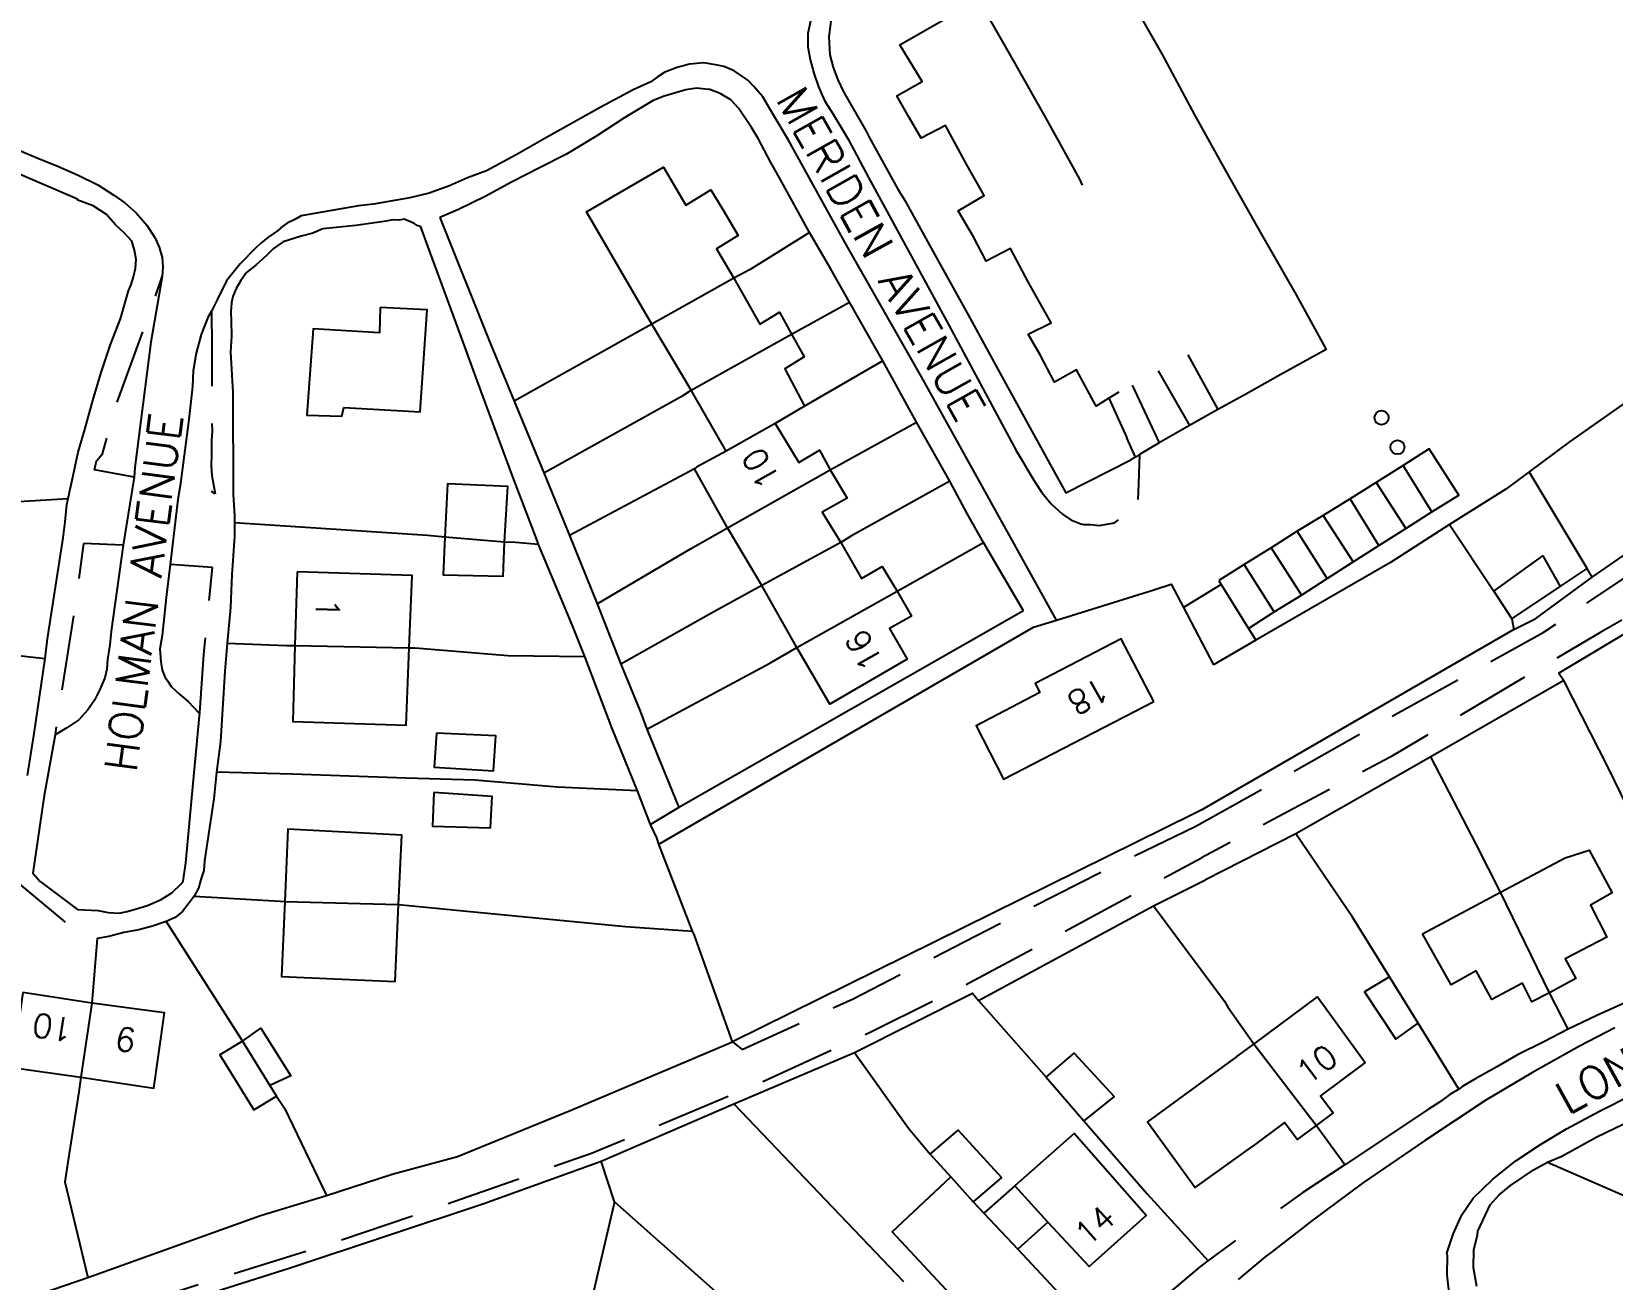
# Model space of a CAD drawing. Extents: x 441020 to 630336, y 432046 to 448236.
# Drawn here: x 628857 to 628990.7, y 447822.7 to 447928.3 of the extents above; entities that cross this region are included whole.
import ezdxf
from ezdxf.enums import TextEntityAlignment as Align

# ---------------------------------------------------------------- set-up
doc = ezdxf.new("R2010")
doc.units = 0
doc.linetypes.add('HIDDEN', pattern=[9.525, 6.35, -3.175])
doc.layers.get('0').update_dxf_attribs({"color": 222, "linetype": 'CONTINUOUS'})
for name, color, linetype in [('BUILDOUT', 8, 'CONTINUOUS'), ('BUILDTXT', 8, 'CONTINUOUS'), ('GENLINE', 8, 'CONTINUOUS'), ('GENPECK', 8, 'HIDDEN'), ('POINT', 8, 'CONTINUOUS'), ('ROAD', 7, 'CONTINUOUS'), ('ROADTXT', 7, 'CONTINUOUS')]:
    doc.layers.add(name, color=color, linetype=linetype)
doc.styles.get("Standard").update_dxf_attribs({"font": 'simplex'})

# ---------------------------------------------------------------- blocks, each defined once
blk = doc.blocks.new('CIRCLE')
blk.add_circle((0, 0), 0.299)

msp = doc.modelspace()

# ---------------------------------------------------------------- linework, layer by layer
at = {"layer": 'BUILDOUT', "flags": 128}
for points in [[(628948.99, 447897.82), (628948.14, 447897.31), (628947.06, 447896.66), (628945.4, 447899.72), (628943.55, 447898.68), (628942.33, 447901), (628941.31, 447902.75), (628943.27, 447903.71), (628941.34, 447907.12), (628939.82, 447910), (628937.77, 447908.93), (628936.7, 447910.97), (628935.39, 447913.18), (628937.6, 447914.48), (628936.13, 447917.06), (628934.31, 447920.4), (628932.27, 447919.33), (628931.25, 447921.07), (628930.21, 447922.92), (628932.34, 447924.11), (628930.46, 447927.23), (628937.1, 447931.05), (628940.04, 447925.89), (628942.86, 447920.9), (628945.66, 447915.87), (628945.88, 447915.34)], [(628915.75, 447892.83), (628912.8, 447897.99), (628909.47, 447903.6), (628906.69, 447908.39), (628903.93, 447913.08), (628910.46, 447916.88), (628912.36, 447913.66), (628914.46, 447914.95), (628915.47, 447913.3), (628916.77, 447911.09), (628914.94, 447909.95), (628916.4, 447907.47), (628918.61, 447903.6), (628920.26, 447904.6), (628921.3, 447902.75), (628922.36, 447900.81), (628920.71, 447899.8), (628922.38, 447896.65)], [(628886.47, 447905), (628886.44, 447902.86), (628880.8, 447903.18), (628880.27, 447895.88), (628883.23, 447895.79), (628883.4, 447896.53), (628889.87, 447896.16), (628890.47, 447904.8), (628886.47, 447905)], [(628922.38, 447896.65), (628919.9, 447895.19), (628915.75, 447892.83), (628913.25, 447891.47)], [(628919.9, 447895.19), (628921.91, 447891.89), (628923.66, 447892.91), (628924.56, 447891.25), (628926, 447888.86), (628923.87, 447887.67), (628925.45, 447885.11), (628927.21, 447882.07), (628928.95, 447883.09), (628930.24, 447880.98), (628931.43, 447878.86), (628929.59, 447877.82), (628931.06, 447875.24), (628924.52, 447871.43), (628921.74, 447876.22), (628918.78, 447881.48), (628915.88, 447886.35), (628913.07, 447891.34)], [(628879.47, 447882.63), (628879.26, 447876.4), (628879.08, 447869.97), (628888.68, 447869.64), (628888.94, 447876.19), (628889.18, 447882.32), (628879.47, 447882.63)], [(628951.94, 447871.66), (628949.19, 447876.95), (628941.91, 447873.17), (628942.31, 447872.4), (628936.9, 447869.59), (628939.23, 447865.08), (628951.94, 447871.66)], [(628888.02, 447854.48), (628888.31, 447860.33), (628878.67, 447860.86), (628878.43, 447854.72), (628878.14, 447848.37), (628887.76, 447847.95), (628888.02, 447854.48)], [(628974.69, 447852), (628981.28, 447855.51), (628986.76, 447858.41), (628988.77, 447859.07), (628990.73, 447855.46), (628988.89, 447854.42), (628990.28, 447851.72), (628986.75, 447849.88), (628987.65, 447848.21), (628985.43, 447847), (628983.94, 447846.23), (628983.15, 447847.82), (628980.55, 447846.44), (628979.21, 447848.85), (628977.09, 447847.66), (628974.69, 447852)], [(628856.24, 447847.02), (628855.34, 447840.67), (628861.16, 447839.87), (628867.32, 447838.94), (628868.23, 447845.29), (628862.08, 447846.13), (628856.24, 447847.02)], [(628958.97, 447841.6), (628960.4, 447842.66), (628965.79, 447846.67), (628969.82, 447841.09), (628966.06, 447838.28), (628967.12, 447836.85), (628965.69, 447835.78), (628964.07, 447834.58), (628963.01, 447836.02), (628960.31, 447834.01)], [(628958.97, 447841.6), (628951.41, 447836.09), (628955.45, 447830.51), (628960.31, 447834.01)], [(628940.19, 447830.65), (628942.97, 447827.58), (628946.48, 447823.84), (628951.3, 447828.15), (628945.19, 447835.09), (628940.19, 447830.65)], [(628943.94, 447821.56), (628938.97, 447816.92), (628929.81, 447826.77), (628934.78, 447831.41), (628936.67, 447829.31), (628937.55, 447828.35), (628940.43, 447825.3), (628943.94, 447821.56)]]:
    msp.add_lwpolyline(points, dxfattribs=at)
at = {"layer": 'GENLINE', "flags": 128}
for points in [[(628941.45, 447940.25), (628944.04, 447941.73), (628949.83, 447931.38), (628952.65, 447926.4), (628955.38, 447921.3), (628958.06, 447916.49), (628961.03, 447911.23), (628963.98, 447906.06), (628966.53, 447901.44), (628964.58, 447900.38), (628962.45, 447899.19), (628959.59, 447897.57), (628957.37, 447896.36), (628954.97, 447895.02), (628952.39, 447893.55), (628950.74, 447892.55), (628950.38, 447892.34), (628950, 447892.11)], [(628941.45, 447940.25), (628937.64, 447938.26), (628937.09, 447937.95), (628927.66, 447932.73), (628926.74, 447932.16), (628925.94, 447931.51), (628925.22, 447930.46), (628924.62, 447929.24), (628924.45, 447927.89), (628924.52, 447926.38), (628924.81, 447925.31), (628925.2, 447924.27), (628925.69, 447923.24), (628927.6, 447919.92), (628927.9, 447919.36), (628930.29, 447915.01), (628930.86, 447914.1), (628933.56, 447909.2), (628936.24, 447904.39), (628939.11, 447899.11), (628943.17, 447891.71), (628944.51, 447889.3), (628950, 447892.11)], [(628940.91, 447879.32), (628937.53, 447885.12), (628936.19, 447887.52), (628934.68, 447890.3), (628931.87, 447895.29), (628929.02, 447900.47), (628926.2, 447905.45), (628924.58, 447908.31), (628922.82, 447911.35), (628920.27, 447915.98), (628919.53, 447917.27), (628918.46, 447919.31), (628917.89, 447920.23), (628916.79, 447921.86), (628916.16, 447922.56), (628915.25, 447923.11), (628914.37, 447923.46), (628914.27, 447923.44), (628913.24, 447923.56), (628912.35, 447923.41), (628910.42, 447922.86), (628909.94, 447922.67), (628909.57, 447922.51), (628907.18, 447921.07), (628904.81, 447919.53), (628902.25, 447917.96), (628900.01, 447916.85), (628897.59, 447915.61), (628895.36, 447914.4), (628893.12, 447913.29), (628891.52, 447912.6)], [(628856.64, 447865.38), (628857.22, 447868.93), (628858.13, 447875.29), (628858.34, 447876.95), (628859.66, 447885.51), (628859.83, 447886.86), (628859.98, 447888.31), (628860.09, 447888.84), (628860.2, 447889.37), (628860.48, 447890.64), (628860.92, 447892.75), (628861.49, 447894.67), (628862.17, 447897.13), (628862.87, 447899.49), (628863.67, 447901.87), (628864.5, 447904.04), (628865.2, 447906.4), (628865.41, 447906.95), (628865.6, 447907.59), (628865.77, 447908.33), (628865.84, 447909.06), (628865.7, 447909.84), (628865.47, 447910.61), (628864.83, 447911.32), (628864.1, 447912), (628863.34, 447912.88), (628862.2, 447913.59), (628860.89, 447914.07), (628860.87, 447914.17), (628855.04, 447916.69)], [(628847.09, 447817.88), (628861.74, 447822.91), (628876.35, 447828.15), (628881.94, 447829.85), (628887.51, 447831.65), (628893.03, 447833.14), (628902.69, 447837.09), (628916.29, 447842.86), (628913.06, 447851.93), (628912.9, 447852.21), (628910.07, 447859.59), (628909.88, 447860.1), (628909.37, 447861.23), (628908.26, 447864.08), (628906.1, 447869.38), (628903.8, 447875.47), (628902.72, 447878.13), (628899.88, 447884.94), (628899.68, 447885.51), (628897.79, 447890.45), (628895.04, 447897.89), (628893.08, 447903.23), (628890.53, 447910.19), (628889.93, 447911.81), (628889.6, 447911.95), (628889.37, 447912.12), (628889.04, 447912.26), (628888.5, 447912.47), (628888.1, 447912.4), (628887.59, 447912.41), (628886.8, 447912.27), (628884.42, 447911.95), (628881.63, 447911.66), (628880.78, 447911.3), (628879.81, 447911.03), (628878.27, 447910.55), (628877.46, 447910), (628876.86, 447909.39), (628875.98, 447908.62), (628875.18, 447907.97), (628874.69, 447907.28), (628874.3, 447906.6), (628874.01, 447905.94), (628873.9, 447905.41), (628873.85, 447904.59), (628873.87, 447903.88), (628873.9, 447902.57), (628873.83, 447901.23), (628874.03, 447897.82), (628874.04, 447889.18), (628874.16, 447887.38), (628874.17, 447886.77), (628874.16, 447885.65), (628873.93, 447882.36), (628873.87, 447881.03), (628873.82, 447879.6), (628873.53, 447876.6), (628873.35, 447874.23), (628872.98, 447868.28), (628872.63, 447865.68), (628872.42, 447863.4), (628872.04, 447861), (628871.62, 447858.18), (628871.57, 447857.36), (628871.3, 447856.6), (628871.12, 447855.86), (628870.74, 447855.18), (628870.25, 447854.49), (628869.75, 447853.89), (628869.13, 447853.37), (628868.37, 447853.04), (628867.23, 447852.63), (628866.06, 447852.32), (628864.78, 447852.09), (628863.52, 447851.77), (628862.54, 447851.59), (628862.08, 447846.13)], [(628891.52, 447912.6), (628895.69, 447902.27), (628897.83, 447897.06), (628900.33, 447891.01), (628902.49, 447885.7), (628904.84, 447879.92), (628906.86, 447874.8), (628908.48, 447870.82), (628909.06, 447869.3), (628911.76, 447862.67)], [(628922.82, 447911.35), (628917.79, 447908.22), (628916.4, 447907.47), (628909.47, 447903.6), (628908.46, 447903.01), (628897.83, 447897.06)], [(628900.33, 447891.01), (628912.16, 447897.58), (628912.8, 447897.99), (628921.3, 447902.75), (628926.2, 447905.45)], [(628929.02, 447900.47), (628922.38, 447896.65)], [(628954.82, 447900.99), (628957.37, 447896.36)], [(628996.59, 447900.28), (628987.11, 447893.62), (628983.7, 447891.08), (628981.73, 447889.61), (628976.97, 447886.64), (628971.96, 447883.41), (628960.57, 447876.83), (628957, 447874.76)], [(628989.04, 447882.18), (629001.88, 447891.06), (628996.59, 447900.28)], [(628952.32, 447899.63), (628954.97, 447895.02)], [(628948.14, 447897.31), (628949.67, 447893.98)], [(628950.1, 447898.42), (628952.39, 447893.55)], [(628904.84, 447879.92), (628912.74, 447884.58), (628915.88, 447886.35), (628924.56, 447891.25), (628926.13, 447892.13), (628931.87, 447895.29)], [(628950.38, 447892.34), (628949.67, 447893.98)], [(628959.95, 447877.83), (628962.14, 447879.23), (628964.43, 447880.65), (628966.61, 447882.06), (628968.8, 447883.46), (628970.99, 447884.86), (628973.28, 447886.28), (628975.47, 447887.69), (628977.75, 447889.11), (628975.23, 447893.03), (628973.04, 447891.63), (628970.75, 447890.2), (628968.57, 447888.8), (628966.28, 447887.38), (628964.07, 447886.07), (628961.88, 447884.67), (628959.6, 447883.25), (628957.44, 447881.89)], [(628913.25, 447891.47), (628913.07, 447891.34), (628902.49, 447885.7)], [(628975.47, 447887.69), (628973.04, 447891.63)], [(628976.97, 447886.64), (628980.72, 447881), (628982.25, 447878.64), (628986.33, 447881.39), (628988.6, 447882.91), (628983.7, 447891.08)], [(628891.95, 447885.56), (628891.81, 447882.38), (628896.9, 447882.27), (628897, 447885.14), (628897.28, 447889.86), (628892.17, 447890.07), (628891.95, 447885.56)], [(628934.68, 447890.3), (628926.36, 447885.68), (628925.45, 447885.11), (628918.78, 447881.48), (628914.71, 447879.24), (628906.86, 447874.8)], [(629013.12, 447879.24), (629012.63, 447879.15), (629010.65, 447889.16), (628998.52, 447881.42), (628986.21, 447874.06), (628986.63, 447873.42), (628975.39, 447866.96), (628963.95, 447860.46), (628956.31, 447856.56)], [(628970.75, 447890.2), (628973.28, 447886.28)], [(628834.49, 447887.75), (628842.55, 447888.06), (628847.91, 447888.2), (628853.06, 447888.4), (628860.09, 447888.84)], [(628970.99, 447884.86), (628968.57, 447888.8)], [(628899.88, 447884.94), (628897.93, 447885.1), (628897, 447885.14), (628891.95, 447885.56), (628890.5, 447885.71), (628874.17, 447886.77)], [(628966.28, 447887.38), (628968.8, 447883.46)], [(628909.06, 447869.3), (628919.44, 447874.9), (628921.74, 447876.22), (628930.24, 447880.98), (628937.53, 447885.12)], [(628966.61, 447882.06), (628964.07, 447886.07)], [(628961.88, 447884.67), (628964.43, 447880.65)], [(628980.72, 447881), (628984.86, 447883.97), (628986.33, 447881.39)], [(628962.14, 447879.23), (628959.6, 447883.25)], [(628982.25, 447878.64), (628982.41, 447877.75), (628984.27, 447878.69), (628989.04, 447882.18), (628988.6, 447882.91)], [(628910.07, 447859.59), (628941.76, 447877.93), (628943.72, 447878.54), (628951.95, 447881.11)], [(628951.95, 447881.11), (628953.42, 447881.57), (628954.46, 447879.6), (628957, 447874.76)], [(628957.65, 447881.55), (628954.46, 447879.6)], [(628957.44, 447881.89), (628957.65, 447881.55), (628959.95, 447877.83), (628960.57, 447876.83)], [(628940.91, 447879.32), (628911.76, 447862.67)], [(628982.41, 447877.75), (628956, 447862.48), (628955.32, 447862.14)], [(628851.81, 447875.99), (628858.13, 447875.29)], [(628873.53, 447876.6), (628878.55, 447876.38), (628879.26, 447876.4), (628888.94, 447876.19), (628889.45, 447876.18), (628897.29, 447875.54), (628903.8, 447875.47)], [(628995.23, 447854.74), (628993.6, 447859.32), (628993.57, 447859.52), (628990.38, 447866.06), (628986.63, 447873.42)], [(628891.24, 447868.98), (628891.04, 447866.1), (628896.07, 447865.77), (628896.26, 447868.75), (628891.24, 447868.98)], [(628979.25, 447859.52), (628975.39, 447866.96)], [(628908.26, 447864.08), (628901.5, 447864.4), (628894.49, 447864.99), (628888.67, 447865.17), (628879.06, 447865.5), (628872.63, 447865.68)], [(628891.01, 447863.96), (628890.91, 447861.1), (628895.81, 447860.95), (628895.95, 447863.62), (628891.01, 447863.96)], [(628911.76, 447862.67), (628909.37, 447861.23)], [(628955.32, 447862.14), (628916.29, 447842.86)], [(628968.76, 447853.39), (628963.95, 447860.46)], [(628986.99, 447843.93), (628985.43, 447847), (628981.28, 447855.51), (628979.25, 447859.52)], [(628854.29, 447815.09), (628859.25, 447816.89), (628868.51, 447820.26), (628873.09, 447821.88), (628878.86, 447823.72), (628895.26, 447829.17), (628905.19, 447832.76), (628916.41, 447837.6), (628926.61, 447841.95), (628936.59, 447846.97), (628937.1, 447846.35), (628951.93, 447854.36), (628956.31, 447856.56)], [(628870.74, 447855.18), (628878.02, 447854.75), (628878.43, 447854.72), (628888.02, 447854.48), (628893.82, 447853.9), (628907.24, 447852.62), (628912.9, 447852.21)], [(628951.93, 447854.36), (628957.93, 447846.29), (628958.23, 447845.73)], [(628868.37, 447853.04), (628874.84, 447842.91), (628877.14, 447839.15), (628877.7, 447838.24), (628878.39, 447837.24), (628881.94, 447829.85)], [(628977.74, 447838.83), (628974.31, 447844.42), (628971.89, 447848.36), (628968.76, 447853.39)], [(628971.89, 447848.36), (628969.78, 447847.07), (628972.42, 447843.07), (628974.31, 447844.42)], [(628937.1, 447846.35), (628942.83, 447839.85), (628946.02, 447836.15), (628951.38, 447829.99), (628956.55, 447824.31)], [(628862.08, 447846.13), (628861.16, 447839.87), (628860.98, 447838.62), (628860.18, 447833.4), (628859.79, 447831), (628861.74, 447822.91)], [(628968.11, 447832.45), (628965.69, 447835.78), (628960.4, 447842.66), (628958.23, 447845.73)], [(628991.69, 447846.08), (628989.43, 447845.07), (628986.99, 447843.93), (628984.95, 447842.86), (628982.71, 447841.75), (628980.96, 447840.73), (628979.11, 447839.69), (628978.1, 447839.1), (628977.74, 447838.83), (628977, 447838.4), (628976.11, 447837.73), (628975.19, 447837.16), (628968.11, 447832.45), (628964.56, 447830.1), (628962.67, 447828.75)], [(628874.84, 447842.91), (628876.38, 447844), (628878.92, 447839.98), (628877.14, 447839.15)], [(628874.84, 447842.91), (628872.92, 447841.76), (628875.78, 447837.09), (628877.7, 447838.24)], [(628926.61, 447841.95), (628931.2, 447835.55), (628933.01, 447833.33), (628934.78, 447831.41)], [(628942.83, 447839.85), (628945.2, 447841.89), (628948.6, 447838.23), (628946.02, 447836.15)], [(628916.41, 447837.6), (628930.76, 447822.57)], [(628979.28, 447822.15), (628979, 447823.72), (628979.03, 447825.25), (628979.32, 447826.52), (628979.36, 447826.83), (628980.39, 447829.05), (628981.16, 447829.89), (628982.13, 447830.68), (628984.13, 447832.05), (628985.24, 447832.65), (628986.46, 447833.17), (628989.42, 447834.81), (628992.42, 447836.26)], [(628933.01, 447833.33), (628935.39, 447835.38), (628939.05, 447831.36), (628936.67, 447829.31)], [(628935.07, 447803.43), (628930.95, 447807.17), (628921.53, 447815.65), (628920.8, 447816.33), (628917.64, 447819.23), (628906.31, 447829.3), (628905.19, 447832.76)], [(628985.24, 447832.65), (628994.04, 447828.83), (628994.25, 447828.77), (628997.77, 447827.26), (628998.76, 447826.82), (629002.71, 447825.19), (629007.1, 447823.33), (629019.17, 447818.26)], [(628906.31, 447829.3), (628904.86, 447823.15), (628903.43, 447816.91)], [(628952.92, 447821.33), (628955.84, 447823.77), (628956.55, 447824.31), (628958.89, 447826.04)]]:
    msp.add_lwpolyline(points, dxfattribs=at)
at = {"layer": 'GENPECK', "flags": 128}
for points in [[(628955.51, 447861.09), (628969.73, 447869.1), (628984.9, 447877.48), (628996.96, 447885.61), (629006.24, 447892.24), (629010.1, 447895.67), (629032.74, 447916.34)], [(628865.66, 447890.64), (628862.3, 447891.26), (628862.47, 447892.01), (628862.98, 447892.6), (628864.23, 447896.99), (628866.9, 447904.27), (628868.03, 447907.62)], [(628872.2, 447904.7), (628872.23, 447901.66), (628872.24, 447898.21), (628872.24, 447895.36), (628872.28, 447894.56), (628872.22, 447893.74), (628872.21, 447892.62), (628872.19, 447891.6), (628872.23, 447890.79), (628872.51, 447889.22), (628872.17, 447889.46), (628869.55, 447889.91)], [(629034.8, 447897.31), (629009.13, 447889.7), (629003.84, 447886.33), (629000.67, 447884.14), (628997.31, 447881.92), (628994.01, 447879.91), (628989.76, 447877.53), (628971.94, 447866.95), (628955.98, 447858.43)], [(628950.74, 447892.55), (628950.66, 447890.09), (628950.6, 447888.76)], [(628943.25, 447888.37), (628944.21, 447887.52), (628944.91, 447887.04), (628945.78, 447886.69), (628946, 447886.62), (628946.61, 447886.63), (628947.33, 447886.55), (628948.61, 447886.78), (628948.97, 447887.05), (628949.49, 447887.55), (628949.81, 447888.01), (628950.34, 447888.51), (628950.6, 447888.76)], [(628864.75, 447884.89), (628861.38, 447885.01), (628860.82, 447880.74), (628858.97, 447868.84)], [(628871.23, 447870.71), (628871.57, 447875.64), (628872.3, 447882.98), (628868.7, 447883.26)], [(628916.29, 447842.86), (628917.12, 447842.19), (628926.51, 447846.5), (628935.91, 447851.32), (628948.11, 447857.54), (628955.51, 447861.09)], [(628526.99, 447672.99), (628532.63, 447677.25), (628533.89, 447678.18), (628549.86, 447689.45), (628561.08, 447697.23), (628573.63, 447705.45), (628583.01, 447711.58), (628594.13, 447718.73), (628608.02, 447726.89), (628622.19, 447734.58), (628634.98, 447740.92), (628642.83, 447744.75), (628650.6, 447748.46), (628659.73, 447752.52), (628671.93, 447757.63), (628679.13, 447760.53), (628683.81, 447762.18), (628689.4, 447763.88), (628694.94, 447765.27), (628699.35, 447766.77), (628704.38, 447768.17), (628710.45, 447770.06), (628726.37, 447775.32), (628752.4, 447784.31), (628790.62, 447797.29), (628794.87, 447798.55), (628798.47, 447799.39), (628814.03, 447803.88), (628827.08, 447807.62), (628839.04, 447811.17), (628855.59, 447816.95), (628869.16, 447821.69), (628872.92, 447822.87), (628882.83, 447825.95), (628892.12, 447829.12), (628897.95, 447831.17), (628904.36, 447833.42), (628917.98, 447839.09), (628928.12, 447843.74), (628936.33, 447847.83), (628947.82, 447854.04), (628955.98, 447858.43)], [(628855.44, 447857.24), (628855.46, 447856.53), (628855.93, 447856.21), (628860.46, 447852.44), (628861.12, 447852.15), (628862.54, 447851.59)], [(628940.19, 447830.65), (628937.55, 447828.35)], [(628942.97, 447827.58), (628940.43, 447825.3)]]:
    msp.add_lwpolyline(points, dxfattribs=at)
at = {"layer": 'ROAD', "flags": 128}
for points in [[(628941.17, 447941.83), (628940.7, 447941.64), (628936.27, 447939.13), (628927.7, 447934.77), (628926.35, 447933.81), (628925.13, 447932.68), (628923.47, 447930.56), (628922.89, 447929.24), (628922.67, 447928.19), (628922.67, 447927.07), (628922.86, 447925.98), (628923.17, 447924.82), (628923.58, 447923.67), (628924.1, 447922.45), (628924.8, 447921.35), (628926.09, 447919.24), (628927.79, 447915.99), (628934.41, 447903.86), (628940.33, 447892.83), (628940.9, 447891.91), (628941.48, 447890.9), (628941.92, 447890.16), (628942.47, 447889.35), (628943.25, 447888.37)], [(628943.72, 447878.54), (628932.3, 447899.12), (628925.95, 447910.28), (628921.03, 447919.16), (628919.44, 447921.82), (628918.85, 447922.83), (628918.09, 447923.71), (628917.59, 447924.23), (628916.43, 447925.04), (628915.55, 447925.4), (628915.03, 447925.51), (628913.87, 447925.71), (628912.67, 447925.6), (628911.61, 447925.31), (628910.56, 447924.92), (628909.92, 447924.5), (628909.38, 447924.1), (628907.88, 447923.43), (628905.1, 447921.92), (628900.57, 447919.39), (628897.99, 447917.91), (628895.49, 447916.55), (628893.87, 447915.96), (628892.36, 447915.29), (628890.64, 447914.68), (628888.99, 447914.28), (628885.93, 447913.74), (628884.64, 447913.61), (628879.81, 447912.76), (628879.26, 447912.45), (628878.6, 447912.13), (628878.24, 447911.87), (628877.8, 447911.48), (628876.99, 447910.93), (628876.37, 447910.42), (628875.93, 447910.03), (628874.64, 447908.69), (628873.47, 447907.26), (628872.73, 447905.71), (628872.2, 447904.7), (628871.9, 447904.14), (628871.34, 447902.72), (628870.91, 447901.12), (628870.66, 447899.65), (628870.59, 447898.32), (628870.28, 447895.52), (628869.55, 447889.91), (628869.35, 447888.76), (628868.7, 447883.26), (628868.38, 447880.46), (628868.04, 447877.25), (628867.84, 447876.1), (628867.93, 447875), (628868.05, 447874.31), (628868.25, 447873.73), (628868.52, 447873.38), (628868.81, 447872.92), (628869.54, 447872.24), (628870.25, 447871.65), (628871.13, 447870.69), (628871.23, 447870.71)], [(628845.99, 447922.49), (628857.52, 447917.63), (628859.27, 447916.93), (628860.92, 447916.21), (628862.59, 447915.39), (628863.96, 447914.51), (628864.89, 447913.86), (628865.85, 447913.02), (628866.75, 447911.96), (628867.45, 447910.87), (628867.79, 447910.11), (628868.04, 447909.24), (628868.09, 447908.44), (628868.03, 447907.62), (628867.08, 447902.07), (628865.72, 447891.46), (628865.66, 447890.64)], [(628865.66, 447890.64), (628864.98, 447886.46), (628864.75, 447884.89), (628863.71, 447877.6), (628863.61, 447876.46), (628863.42, 447875.21), (628863.36, 447874.39), (628863.19, 447873.65), (628862.76, 447872.66), (628862.31, 447871.76), (628861.74, 447870.95), (628860.98, 447870.11), (628859.98, 447869.42), (628858.97, 447868.84)], [(628858.97, 447868.84), (628858.05, 447863.7), (628857.09, 447857.13), (628857.72, 447856.43), (628860.88, 447854.04), (628862.63, 447853.95), (628863.47, 447853.79), (628864.39, 447853.75), (628865.08, 447853.87), (628865.75, 447854.09), (628866.81, 447854.39), (628867.94, 447854.89), (628868.86, 447855.46), (628869.64, 447856.21), (628869.8, 447856.44), (628870.03, 447858), (628870.67, 447864.72), (628871.23, 447870.71)], [(628990.94, 447844.02), (628987.96, 447842.48), (628983.99, 447840.25), (628980.04, 447837.92), (628974.86, 447834.46), (628969.6, 447830.89), (628965.3, 447827.69), (628961.91, 447825.05)], [(628978.07, 447818.68), (628977.39, 447820.19), (628976.94, 447821.63), (628976.77, 447823.12), (628976.79, 447824.75), (628976.75, 447824.95), (628977.28, 447826.56), (628978, 447828.22), (628978.97, 447829.61), (628980.62, 447831.22), (628982.57, 447832.79), (628984.66, 447834.17), (628986.87, 447835.48), (628989.65, 447836.99), (628992.44, 447838.4)], [(628961.91, 447825.05), (628961.37, 447824.65), (628959.07, 447822.72)]]:
    msp.add_lwpolyline(points, dxfattribs=at)

# ---------------------------------------------------------------- block references
at = {"layer": 'POINT', "xscale": 2, "yscale": 2, "rotation": 10.06643687963294}
for p in [(628971.21, 447895.67), (628972.56, 447893.17)]:
    msp.add_blockref('CIRCLE', p, dxfattribs=at)

# ---------------------------------------------------------------- texts
at = {"layer": 'BUILDTXT'}
for s, rotation, p in [('10', 120.0664, (628919.57, 447891.88)), ('1', 268.4664, (628881.03, 447879.56)), ('16', 119.5664, (628928.3, 447876.47)), ('10', 171.4664, (628858.92, 447845.06)), ('9', 170.3664, (628865.1, 447844.03)), ('10', 37.1664, (628966.33, 447840.16)), ('14', 42.1664, (628947.62, 447826.58))]:
    msp.add_text(s, height=2, rotation=rotation, dxfattribs=at).set_placement(p, align=Align.CENTER)
msp.add_text('18', height=2, rotation=209.1664, dxfattribs=at).set_placement((628947.41, 447873.8))
at = {"layer": 'ROADTXT'}
for s, rotation, p in [('MERIDEN AVENUE', 299.3664, (628921.1, 447923.33)), ('HOLMAN AVENUE', 82.6664, (628864.49, 447865.75))]:
    msp.add_text(s, height=2.75, rotation=rotation, dxfattribs=at).set_placement(p, align=Align.MIDDLE_LEFT)
msp.add_text('LONG', height=2.75, rotation=28.6664, dxfattribs=at).set_placement((628994.77, 447842.47), align=Align.MIDDLE_RIGHT)

doc.saveas('drawing.dxf')
